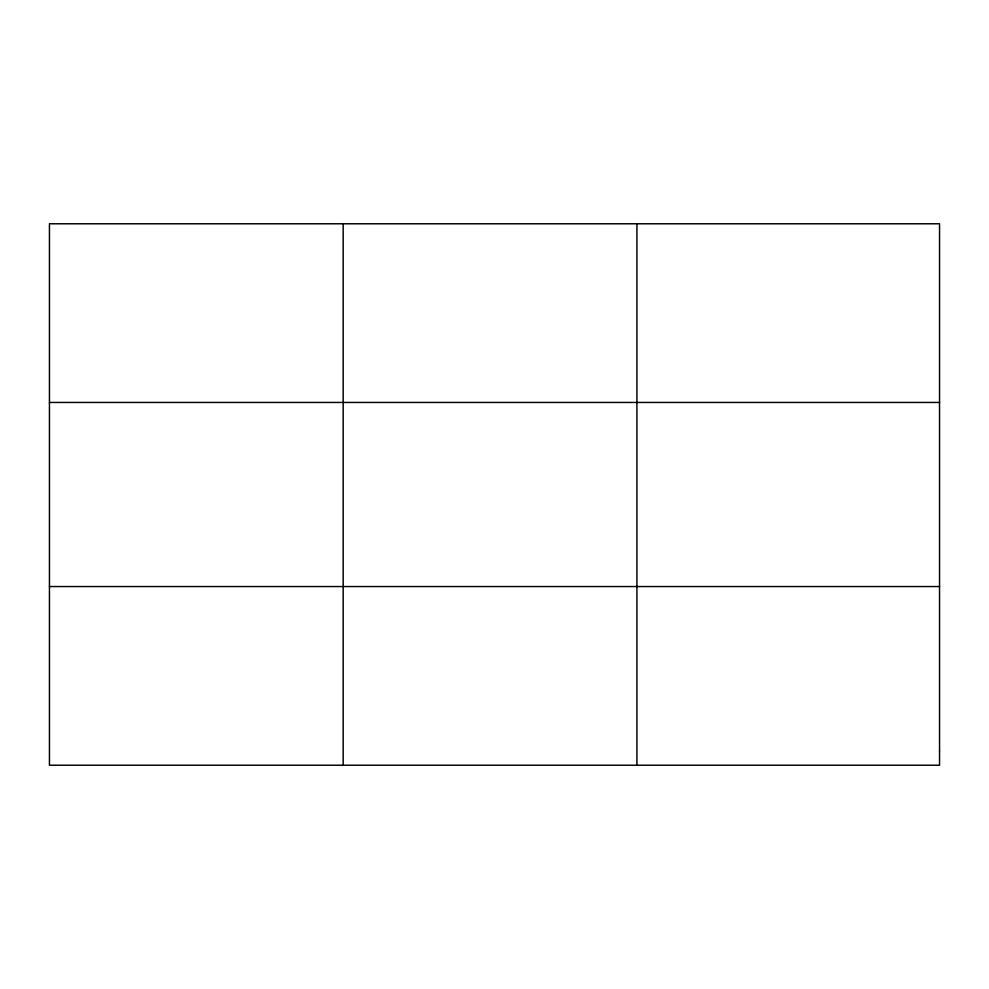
<?xml version="1.0" encoding="UTF-8"?>
<svg xmlns="http://www.w3.org/2000/svg" width="989" height="989" viewBox="0 0 989 989"><rect width="100%" height="100%" fill="white"/><g stroke="black" fill="none" stroke-linecap="round" stroke-linejoin="round"><path stroke-width="1.48" d="M343.183 223.774L343.183 765.226M636.916 223.774L636.916 765.226M49.45 402.449L939.55 402.449M49.45 586.551L939.55 586.551M939.55 751.492L939.55 765.226L49.45 765.226L49.45 223.774L939.55 223.774L939.55 751.492"/></g></svg>
